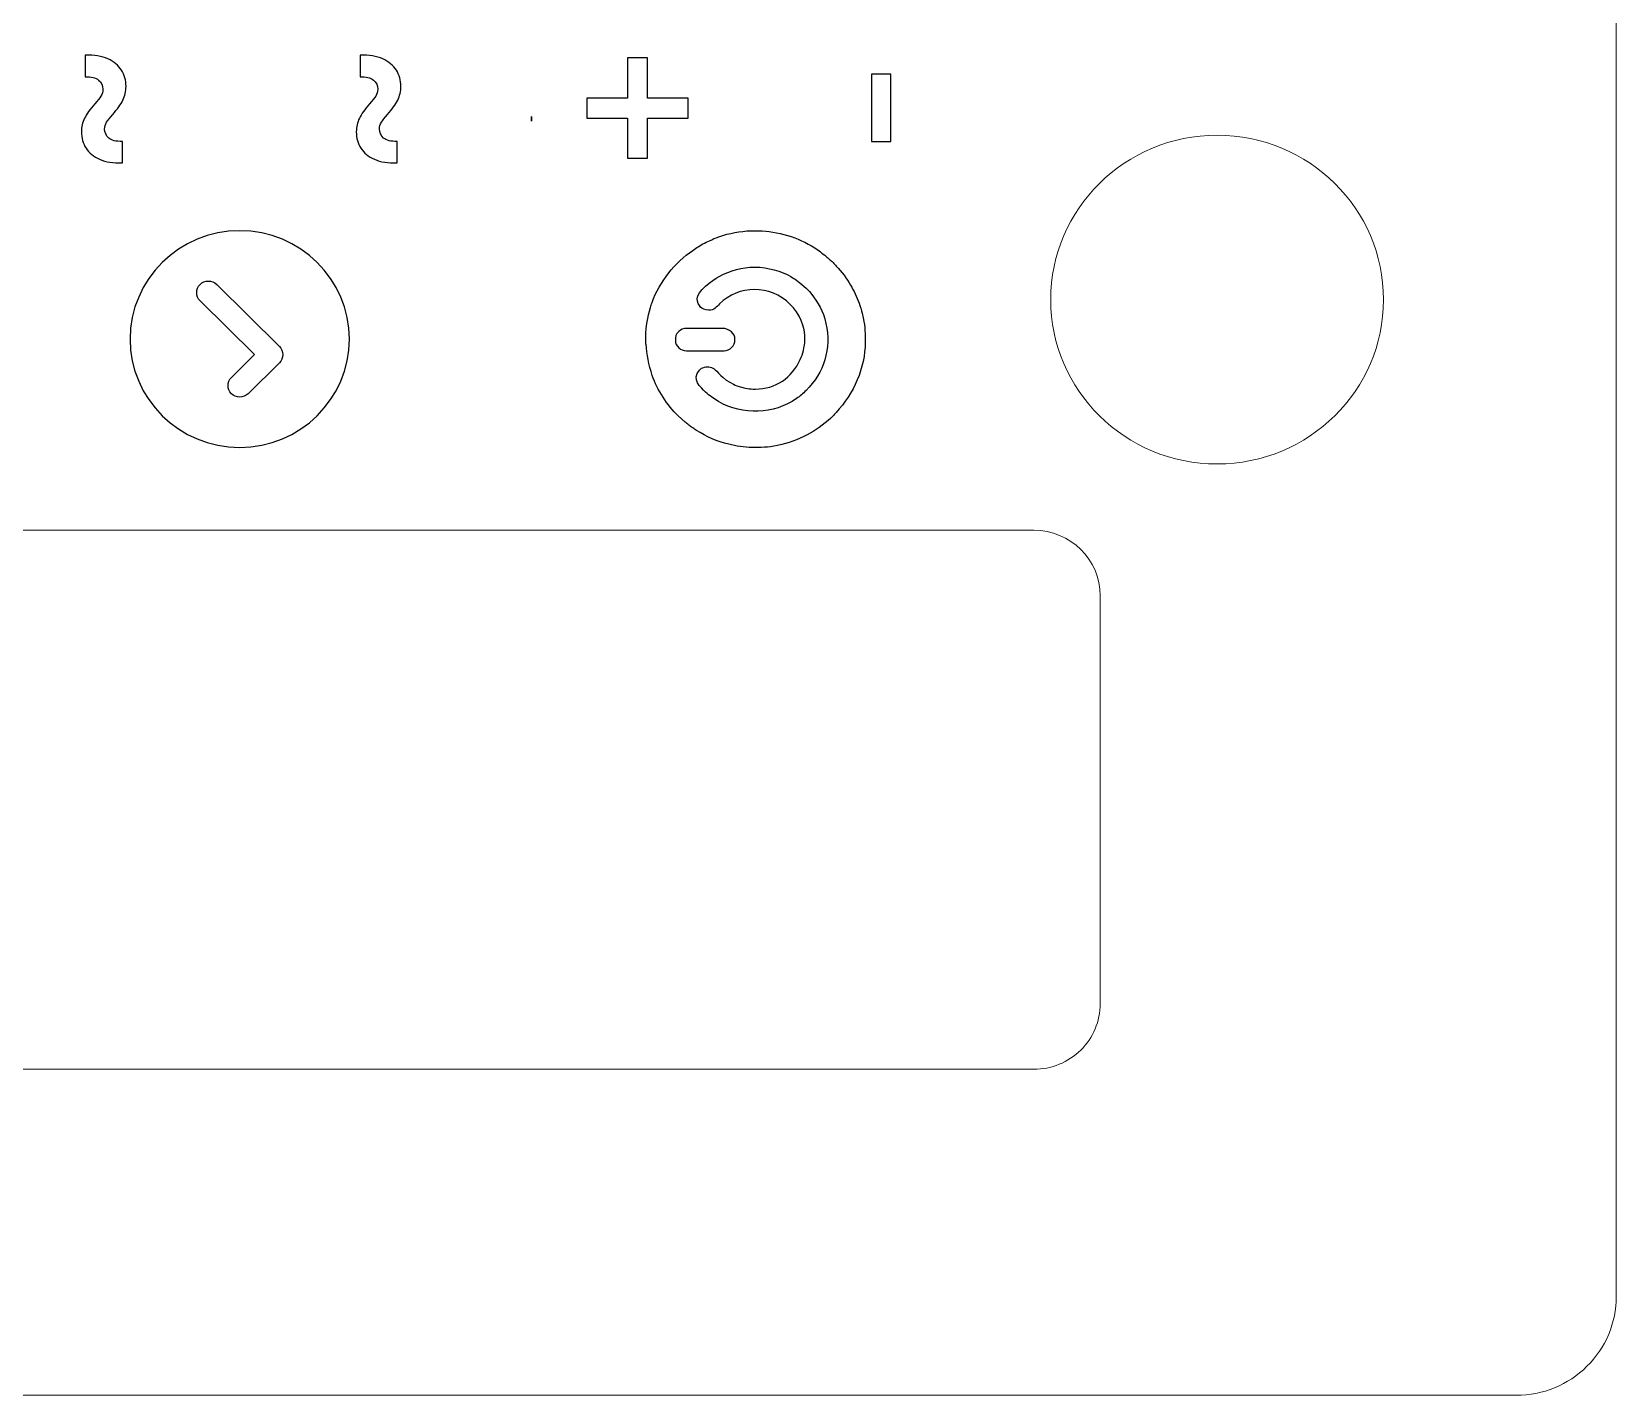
# Model space of a CAD drawing. Header units: millimetres. Extents: x -62 to 62, y -18 to 18.
# Drawn here: x 37.64 to 61.75, y -18.5 to 2.25 of the extents above; entities that cross this region are included whole.
import ezdxf
from ezdxf.lldxf.tags import DXFTag

# ---------------------------------------------------------------- set-up
doc = ezdxf.new("R2010")
doc.units = ezdxf.units.MM
doc.header["$MEASUREMENT"] = 0
doc.header["$XCLIPFRAME"] = 0
doc.layers.add('Layer 1', color=7, linetype='Continuous')
tags = doc.linetypes.add('New Line14', pattern=[0.2, 0.1, -0.1]).pattern_tags.tags
tags[6:7] = [DXFTag(74, 4), DXFTag(75, 0), DXFTag(340, '0'), DXFTag(46, 1.0), DXFTag(50, 0.0), DXFTag(44, 0.0), DXFTag(45, 0.0)]
tags[4:5] = [DXFTag(74, 4), DXFTag(75, 0), DXFTag(340, '0'), DXFTag(46, 1.0), DXFTag(50, 0.0), DXFTag(44, 0.0), DXFTag(45, 0.0)]
tags = doc.linetypes.add('New Line15', pattern=[0.2, 0.1, -0.1]).pattern_tags.tags
tags[6:7] = [DXFTag(74, 4), DXFTag(75, 0), DXFTag(340, '0'), DXFTag(46, 1.0), DXFTag(50, 0.0), DXFTag(44, 0.0), DXFTag(45, 0.0)]
tags[4:5] = [DXFTag(74, 4), DXFTag(75, 0), DXFTag(340, '0'), DXFTag(46, 1.0), DXFTag(50, 0.0), DXFTag(44, 0.0), DXFTag(45, 0.0)]
tags = doc.linetypes.add('New Line16', pattern=[0.2, 0.1, -0.1]).pattern_tags.tags
tags[6:7] = [DXFTag(74, 4), DXFTag(75, 0), DXFTag(340, '0'), DXFTag(46, 1.0), DXFTag(50, 0.0), DXFTag(44, 0.0), DXFTag(45, 0.0)]
tags[4:5] = [DXFTag(74, 4), DXFTag(75, 0), DXFTag(340, '0'), DXFTag(46, 1.0), DXFTag(50, 0.0), DXFTag(44, 0.0), DXFTag(45, 0.0)]
tags = doc.linetypes.add('New Line20', pattern=[0.2, 0.1, -0.1]).pattern_tags.tags
tags[6:7] = [DXFTag(74, 4), DXFTag(75, 0), DXFTag(340, '0'), DXFTag(46, 1.0), DXFTag(50, 0.0), DXFTag(44, 0.0), DXFTag(45, 0.0)]
tags[4:5] = [DXFTag(74, 4), DXFTag(75, 0), DXFTag(340, '0'), DXFTag(46, 1.0), DXFTag(50, 0.0), DXFTag(44, 0.0), DXFTag(45, 0.0)]
tags = doc.linetypes.add('New Line21', pattern=[0.2, 0.1, -0.1]).pattern_tags.tags
tags[6:7] = [DXFTag(74, 4), DXFTag(75, 0), DXFTag(340, '0'), DXFTag(46, 1.0), DXFTag(50, 0.0), DXFTag(44, 0.0), DXFTag(45, 0.0)]
tags[4:5] = [DXFTag(74, 4), DXFTag(75, 0), DXFTag(340, '0'), DXFTag(46, 1.0), DXFTag(50, 0.0), DXFTag(44, 0.0), DXFTag(45, 0.0)]
tags = doc.linetypes.add('New Line34', pattern=[0.2, 0.1, -0.1]).pattern_tags.tags
tags[6:7] = [DXFTag(74, 4), DXFTag(75, 0), DXFTag(340, '0'), DXFTag(46, 1.0), DXFTag(50, 0.0), DXFTag(44, 0.0), DXFTag(45, 0.0)]
tags[4:5] = [DXFTag(74, 4), DXFTag(75, 0), DXFTag(340, '0'), DXFTag(46, 1.0), DXFTag(50, 0.0), DXFTag(44, 0.0), DXFTag(45, 0.0)]
tags = doc.linetypes.add('New Line35', pattern=[0.2, 0.1, -0.1]).pattern_tags.tags
tags[6:7] = [DXFTag(74, 4), DXFTag(75, 0), DXFTag(340, '0'), DXFTag(46, 1.0), DXFTag(50, 0.0), DXFTag(44, 0.0), DXFTag(45, 0.0)]
tags[4:5] = [DXFTag(74, 4), DXFTag(75, 0), DXFTag(340, '0'), DXFTag(46, 1.0), DXFTag(50, 0.0), DXFTag(44, 0.0), DXFTag(45, 0.0)]
tags = doc.linetypes.add('New Line36', pattern=[0.2, 0.1, -0.1]).pattern_tags.tags
tags[6:7] = [DXFTag(74, 4), DXFTag(75, 0), DXFTag(340, '0'), DXFTag(46, 1.0), DXFTag(50, 0.0), DXFTag(44, 0.0), DXFTag(45, 0.0)]
tags[4:5] = [DXFTag(74, 4), DXFTag(75, 0), DXFTag(340, '0'), DXFTag(46, 1.0), DXFTag(50, 0.0), DXFTag(44, 0.0), DXFTag(45, 0.0)]
tags = doc.linetypes.add('New Line46', pattern=[0.2, 0.1, -0.1]).pattern_tags.tags
tags[6:7] = [DXFTag(74, 4), DXFTag(75, 0), DXFTag(340, '0'), DXFTag(46, 1.0), DXFTag(50, 0.0), DXFTag(44, 0.0), DXFTag(45, 0.0)]
tags[4:5] = [DXFTag(74, 4), DXFTag(75, 0), DXFTag(340, '0'), DXFTag(46, 1.0), DXFTag(50, 0.0), DXFTag(44, 0.0), DXFTag(45, 0.0)]
picture_1 = doc.add_image_def('image45.png', size_in_pixel=(7, 388))

msp = doc.modelspace()

# ---------------------------------------------------------------- linework, layer by layer
at = {"layer": 'Layer 1', "color": 1, "linetype": 'New Line36', "lineweight": 5}
msp.add_open_spline([(61.7498, -17.0005), (61.7498, -17.0005), (61.7498, 7.673), (61.7498, 7.673)], degree=3, dxfattribs=at)
at = {"layer": 'Layer 1'}
for points, knots in [([(39.0169, 0.2527), (38.8782, 0.249), (38.7633, 0.267), (38.6712, 0.3069), (38.6712, 0.3069), (38.579, 0.3474), (38.51, 0.4038), (38.4644, 0.4759), (38.4644, 0.4759), (38.418, 0.5489), (38.3948, 0.6323), (38.3948, 0.7263), (38.3948, 0.7263), (38.3948, 0.7991), (38.4104, 0.8675), (38.4415, 0.9315), (38.4415, 0.9315), (38.4723, 0.9954), (38.5244, 1.0687), (38.5979, 1.1514), (38.5979, 1.1514), (38.6391, 1.1987), (38.6701, 1.2378), (38.6905, 1.2686), (38.6905, 1.2686), (38.7112, 1.2994), (38.7211, 1.3347), (38.7211, 1.3746), (38.7211, 1.3746), (38.7211, 1.4317), (38.6994, 1.4779), (38.6551, 1.5133), (38.6551, 1.5133), (38.6101, 1.5494), (38.5426, 1.5662), (38.4519, 1.5641), (38.4519, 1.5641), (38.4519, 1.5641), (38.4519, 1.891), (38.4519, 1.891), (38.4519, 1.891), (38.5898, 1.8947), (38.7044, 1.8759), (38.7965, 1.8346), (38.7965, 1.8346), (38.8886, 1.7941), (38.9579, 1.7373), (39.0043, 1.6643), (39.0043, 1.6643), (39.0501, 1.5914), (39.0729, 1.5091), (39.0729, 1.4174), (39.0729, 1.4174), (39.0729, 1.3423), (39.0568, 1.2723), (39.0251, 1.2077), (39.0251, 1.2077), (38.993, 1.1431), (38.9416, 1.0706), (38.8708, 0.9901), (38.8708, 0.9901), (38.8266, 0.9405), (38.7951, 0.9007), (38.7762, 0.8706), (38.7762, 0.8706), (38.7572, 0.8413), (38.7476, 0.8071), (38.7476, 0.7679), (38.7476, 0.7679), (38.7476, 0.7131), (38.7682, 0.6673), (38.8105, 0.6305), (38.8105, 0.6305), (38.8515, 0.5943), (38.9205, 0.5771), (39.0169, 0.5786), (39.0169, 0.5786), (39.0169, 0.5786), (39.0169, 0.2527), (39.0169, 0.2527)], [0, 0, 0, 0, 0.047619, 0.047619, 0.047619, 0.047619, 0.0952381, 0.0952381, 0.0952381, 0.0952381, 0.1428571, 0.1428571, 0.1428571, 0.1428571, 0.1904762, 0.1904762, 0.1904762, 0.1904762, 0.2380952, 0.2380952, 0.2380952, 0.2380952, 0.2857143, 0.2857143, 0.2857143, 0.2857143, 0.3333333, 0.3333333, 0.3333333, 0.3333333, 0.3809524, 0.3809524, 0.3809524, 0.3809524, 0.4285714, 0.4285714, 0.4285714, 0.4285714, 0.4761905, 0.4761905, 0.4761905, 0.4761905, 0.5238095, 0.5238095, 0.5238095, 0.5238095, 0.5714286, 0.5714286, 0.5714286, 0.5714286, 0.6190476, 0.6190476, 0.6190476, 0.6190476, 0.6666667, 0.6666667, 0.6666667, 0.6666667, 0.7142857, 0.7142857, 0.7142857, 0.7142857, 0.7619048, 0.7619048, 0.7619048, 0.7619048, 0.8095238, 0.8095238, 0.8095238, 0.8095238, 0.8571429, 0.8571429, 0.8571429, 0.8571429, 0.9047619, 0.9047619, 0.9047619, 0.9047619, 1, 1, 1, 1]), ([(43.1989, 0.2527), (43.0605, 0.249), (42.9451, 0.267), (42.8533, 0.3069), (42.8533, 0.3069), (42.7611, 0.3474), (42.6923, 0.4038), (42.6465, 0.4759), (42.6465, 0.4759), (42.6001, 0.5489), (42.5769, 0.6323), (42.5769, 0.7263), (42.5769, 0.7263), (42.5769, 0.7991), (42.5927, 0.8675), (42.6237, 0.9315), (42.6237, 0.9315), (42.6543, 0.9954), (42.7062, 1.0687), (42.7801, 1.1514), (42.7801, 1.1514), (42.8212, 1.1987), (42.8519, 1.2378), (42.8726, 1.2686), (42.8726, 1.2686), (42.8932, 1.2994), (42.9034, 1.3347), (42.9034, 1.3746), (42.9034, 1.3746), (42.9034, 1.4317), (42.8815, 1.4779), (42.8372, 1.5133), (42.8372, 1.5133), (42.7923, 1.5494), (42.7248, 1.5662), (42.6341, 1.5641), (42.6341, 1.5641), (42.6341, 1.5641), (42.6341, 1.891), (42.6341, 1.891), (42.6341, 1.891), (42.7719, 1.8947), (42.8865, 1.8759), (42.9787, 1.8346), (42.9787, 1.8346), (43.0707, 1.7941), (43.1401, 1.7373), (43.1865, 1.6643), (43.1865, 1.6643), (43.2321, 1.5914), (43.2551, 1.5091), (43.2551, 1.4174), (43.2551, 1.4174), (43.2551, 1.3423), (43.239, 1.2723), (43.2068, 1.2077), (43.2068, 1.2077), (43.1751, 1.1431), (43.1236, 1.0706), (43.0529, 0.9901), (43.0529, 0.9901), (43.0086, 0.9405), (42.9772, 0.9007), (42.9583, 0.8706), (42.9583, 0.8706), (42.939, 0.8413), (42.9297, 0.8071), (42.9297, 0.7679), (42.9297, 0.7679), (42.9297, 0.7131), (42.9505, 0.6673), (42.9926, 0.6305), (42.9926, 0.6305), (43.0336, 0.5943), (43.1022, 0.5771), (43.1989, 0.5786), (43.1989, 0.5786), (43.1989, 0.5786), (43.1989, 0.2527), (43.1989, 0.2527)], [0, 0, 0, 0, 0.047619, 0.047619, 0.047619, 0.047619, 0.0952381, 0.0952381, 0.0952381, 0.0952381, 0.1428571, 0.1428571, 0.1428571, 0.1428571, 0.1904762, 0.1904762, 0.1904762, 0.1904762, 0.2380952, 0.2380952, 0.2380952, 0.2380952, 0.2857143, 0.2857143, 0.2857143, 0.2857143, 0.3333333, 0.3333333, 0.3333333, 0.3333333, 0.3809524, 0.3809524, 0.3809524, 0.3809524, 0.4285714, 0.4285714, 0.4285714, 0.4285714, 0.4761905, 0.4761905, 0.4761905, 0.4761905, 0.5238095, 0.5238095, 0.5238095, 0.5238095, 0.5714286, 0.5714286, 0.5714286, 0.5714286, 0.6190476, 0.6190476, 0.6190476, 0.6190476, 0.6666667, 0.6666667, 0.6666667, 0.6666667, 0.7142857, 0.7142857, 0.7142857, 0.7142857, 0.7619048, 0.7619048, 0.7619048, 0.7619048, 0.8095238, 0.8095238, 0.8095238, 0.8095238, 0.8571429, 0.8571429, 0.8571429, 0.8571429, 0.9047619, 0.9047619, 0.9047619, 0.9047619, 1, 1, 1, 1]), ([(47.0082, 0.3255), (47.0082, 0.3255), (46.7012, 0.3255), (46.7012, 0.3255), (46.7012, 0.3255), (46.7012, 0.3255), (46.7012, 0.9355), (46.7012, 0.9355), (46.7012, 0.9355), (46.7012, 0.9355), (46.0837, 0.9355), (46.0837, 0.9355), (46.0837, 0.9355), (46.0837, 0.9355), (46.0837, 1.2389), (46.0837, 1.2389), (46.0837, 1.2389), (46.0837, 1.2389), (46.7012, 1.2389), (46.7012, 1.2389), (46.7012, 1.2389), (46.7012, 1.2389), (46.7012, 1.8499), (46.7012, 1.8499), (46.7012, 1.8499), (46.7012, 1.8499), (47.0082, 1.8499), (47.0082, 1.8499), (47.0082, 1.8499), (47.0082, 1.8499), (47.0082, 1.2389), (47.0082, 1.2389), (47.0082, 1.2389), (47.0082, 1.2389), (47.6268, 1.2389), (47.6268, 1.2389), (47.6268, 1.2389), (47.6268, 1.2389), (47.6268, 0.9355), (47.6268, 0.9355), (47.6268, 0.9355), (47.6268, 0.9355), (47.0082, 0.9355), (47.0082, 0.9355), (47.0082, 0.9355), (47.0082, 0.9355), (47.0082, 0.3255), (47.0082, 0.3255)], [0, 0, 0, 0, 0.0769231, 0.0769231, 0.0769231, 0.0769231, 0.1538462, 0.1538462, 0.1538462, 0.1538462, 0.2307692, 0.2307692, 0.2307692, 0.2307692, 0.3076923, 0.3076923, 0.3076923, 0.3076923, 0.3846154, 0.3846154, 0.3846154, 0.3846154, 0.4615385, 0.4615385, 0.4615385, 0.4615385, 0.5384615, 0.5384615, 0.5384615, 0.5384615, 0.6153846, 0.6153846, 0.6153846, 0.6153846, 0.6923077, 0.6923077, 0.6923077, 0.6923077, 0.7692308, 0.7692308, 0.7692308, 0.7692308, 0.8461538, 0.8461538, 0.8461538, 0.8461538, 1, 1, 1, 1]), ([(50.4165, 1.6034), (50.4165, 1.6034), (50.7122, 1.6034), (50.7122, 1.6034), (50.7122, 1.6034), (50.7122, 1.6034), (50.7122, 0.5795), (50.7122, 0.5795), (50.7122, 0.5795), (50.7122, 0.5795), (50.4165, 0.5795), (50.4165, 0.5795), (50.4165, 0.5795), (50.4165, 0.5795), (50.4165, 1.6034), (50.4165, 1.6034)], [0, 0, 0, 0, 0.2, 0.2, 0.2, 0.2, 0.4, 0.4, 0.4, 0.4, 0.6, 0.6, 0.6, 0.6, 1, 1, 1, 1]), ([(40.8035, -0.7797), (41.7216, -0.7797), (42.4729, -1.5218), (42.4729, -2.4289), (42.4729, -2.4289), (42.4729, -3.336), (41.7216, -4.0781), (40.8035, -4.0781), (40.8035, -4.0781), (39.8854, -4.0781), (39.134, -3.336), (39.134, -2.4289), (39.134, -2.4289), (39.134, -1.5218), (39.8854, -0.7797), (40.8035, -0.7797)], [0, 0, 0, 0, 0.2, 0.2, 0.2, 0.2, 0.4, 0.4, 0.4, 0.4, 0.6, 0.6, 0.6, 0.6, 1, 1, 1, 1]), ([(46.9887, -2.5048), (46.9958, -2.66), (47.0243, -2.8186), (47.0815, -2.9845), (47.0815, -2.9845), (47.1564, -3.1997), (47.31, -3.4396), (47.4743, -3.5984), (47.4743, -3.5984), (47.4743, -3.5984), (47.5815, -3.6936), (47.5815, -3.6936), (47.5815, -3.6936), (47.5993, -3.7077), (47.6136, -3.7218), (47.635, -3.736), (47.635, -3.736), (47.66, -3.7536), (47.6672, -3.7641), (47.6958, -3.7782), (47.6958, -3.7782), (47.7207, -3.7924), (47.7279, -3.8029), (47.7529, -3.817), (47.7529, -3.817), (47.9028, -3.9088), (48.0707, -3.9934), (48.2457, -4.0288), (48.2457, -4.0288), (48.36, -4.0534), (48.4706, -4.0781), (48.6063, -4.0781), (48.6063, -4.0781), (48.8171, -4.0781), (48.8528, -4.0746), (49.0528, -4.0322), (49.0528, -4.0322), (49.1956, -4.004), (49.3598, -3.93), (49.4848, -3.8594), (49.4848, -3.8594), (49.5955, -3.7958), (49.7456, -3.683), (49.8313, -3.5984), (49.8313, -3.5984), (49.8526, -3.5772), (49.8598, -3.5666), (49.8777, -3.5454), (49.8777, -3.5454), (50.1455, -3.2597), (50.3204, -2.8645), (50.3204, -2.4765), (50.3204, -2.4765), (50.3204, -2.2684), (50.3169, -2.233), (50.2741, -2.0356), (50.2741, -2.0356), (50.2633, -1.9897), (50.2455, -1.9297), (50.2277, -1.8804), (50.2277, -1.8804), (50.1954, -1.7886), (50.1455, -1.6898), (50.0991, -1.6086), (50.0991, -1.6086), (50.042, -1.5134), (49.9598, -1.397), (49.8812, -1.3194), (49.8812, -1.3194), (49.8634, -1.2982), (49.8526, -1.2841), (49.8313, -1.2629), (49.8313, -1.2629), (49.8098, -1.2418), (49.7992, -1.2348), (49.7777, -1.217), (49.7777, -1.217), (49.7562, -1.196), (49.7456, -1.1889), (49.7241, -1.1677), (49.7241, -1.1677), (49.6705, -1.1253), (49.6134, -1.0796), (49.5527, -1.0406), (49.5527, -1.0406), (49.4171, -0.9596), (49.2956, -0.8925), (49.1385, -0.8502), (49.1385, -0.8502), (48.9849, -0.8078), (48.8421, -0.7832), (48.6992, -0.7797), (48.6992, -0.7797), (48.6992, -0.7797), (48.5778, -0.7797), (48.5778, -0.7797), (48.5778, -0.7797), (48.4207, -0.7866), (48.26, -0.8149), (48.0921, -0.8713), (48.0921, -0.8713), (48.0386, -0.889), (47.9993, -0.9102), (47.9493, -0.9313), (47.9493, -0.9313), (47.8885, -0.956), (47.8136, -1.0018), (47.7564, -1.0372), (47.7564, -1.0372), (47.7564, -1.0372), (47.6958, -1.0796), (47.6958, -1.0796), (47.6958, -1.0796), (47.5672, -1.1642), (47.4244, -1.3017), (47.3315, -1.4217), (47.3315, -1.4217), (47.228, -1.5593), (47.1351, -1.7074), (47.0779, -1.8733), (47.0779, -1.8733), (47.0672, -1.9014), (47.0601, -1.9192), (47.0529, -1.9473), (47.0529, -1.9473), (47.0101, -2.099), (46.985, -2.2401), (46.9815, -2.3813), (46.9815, -2.3813), (46.9815, -2.3813), (46.9815, -2.5048), (46.9815, -2.5048), (46.9815, -2.5048), (46.9815, -2.5048), (46.9887, -2.5048), (46.9887, -2.5048)], [0, 0, 0, 0, 0.0285714, 0.0285714, 0.0285714, 0.0285714, 0.0571429, 0.0571429, 0.0571429, 0.0571429, 0.0857143, 0.0857143, 0.0857143, 0.0857143, 0.1142857, 0.1142857, 0.1142857, 0.1142857, 0.1428571, 0.1428571, 0.1428571, 0.1428571, 0.1714286, 0.1714286, 0.1714286, 0.1714286, 0.2, 0.2, 0.2, 0.2, 0.2285714, 0.2285714, 0.2285714, 0.2285714, 0.2571429, 0.2571429, 0.2571429, 0.2571429, 0.2857143, 0.2857143, 0.2857143, 0.2857143, 0.3142857, 0.3142857, 0.3142857, 0.3142857, 0.3428571, 0.3428571, 0.3428571, 0.3428571, 0.3714286, 0.3714286, 0.3714286, 0.3714286, 0.4, 0.4, 0.4, 0.4, 0.4285714, 0.4285714, 0.4285714, 0.4285714, 0.4571429, 0.4571429, 0.4571429, 0.4571429, 0.4857143, 0.4857143, 0.4857143, 0.4857143, 0.5142857, 0.5142857, 0.5142857, 0.5142857, 0.5428571, 0.5428571, 0.5428571, 0.5428571, 0.5714286, 0.5714286, 0.5714286, 0.5714286, 0.6, 0.6, 0.6, 0.6, 0.6285714, 0.6285714, 0.6285714, 0.6285714, 0.6571429, 0.6571429, 0.6571429, 0.6571429, 0.6857143, 0.6857143, 0.6857143, 0.6857143, 0.7142857, 0.7142857, 0.7142857, 0.7142857, 0.7428571, 0.7428571, 0.7428571, 0.7428571, 0.7714286, 0.7714286, 0.7714286, 0.7714286, 0.8, 0.8, 0.8, 0.8, 0.8285714, 0.8285714, 0.8285714, 0.8285714, 0.8571429, 0.8571429, 0.8571429, 0.8571429, 0.8857143, 0.8857143, 0.8857143, 0.8857143, 0.9142857, 0.9142857, 0.9142857, 0.9142857, 0.9428571, 0.9428571, 0.9428571, 0.9428571, 1, 1, 1, 1]), ([(48.6492, -3.1892), (48.5635, -3.1892), (48.4885, -3.175), (48.4171, -3.1538), (48.4171, -3.1538), (48.3778, -3.1433), (48.3528, -3.1326), (48.3171, -3.115), (48.3171, -3.115), (48.1528, -3.0409), (48.0599, -2.9069), (48.0207, -2.8822), (48.0207, -2.8822), (47.9671, -2.8469), (47.9136, -2.8398), (47.8492, -2.8645), (47.8492, -2.8645), (47.8208, -2.8752), (47.8171, -2.8857), (47.7993, -2.9033), (47.7993, -2.9033), (47.6672, -3.0338), (47.8208, -3.1644), (47.8922, -3.235), (47.8922, -3.235), (47.9206, -3.2632), (47.9529, -3.2878), (47.9885, -3.3126), (47.9885, -3.3126), (47.9885, -3.3126), (48.0885, -3.3796), (48.0885, -3.3796), (48.0885, -3.3796), (48.46, -3.5913), (48.9313, -3.5737), (49.2741, -3.3337), (49.2741, -3.3337), (49.3314, -3.2949), (49.3741, -3.2597), (49.4206, -3.2102), (49.4206, -3.2102), (49.692, -2.9422), (49.8098, -2.5682), (49.7241, -2.1908), (49.7241, -2.1908), (49.6777, -1.9932), (49.6098, -1.8804), (49.492, -1.7286), (49.492, -1.7286), (49.4492, -1.6722), (49.3349, -1.5769), (49.2741, -1.531), (49.2741, -1.531), (49.2492, -1.5134), (49.217, -1.4958), (49.1884, -1.4781), (49.1884, -1.4781), (49.0456, -1.3934), (48.8421, -1.3336), (48.6421, -1.3336), (48.6421, -1.3336), (48.4385, -1.3336), (48.2778, -1.3829), (48.0992, -1.4746), (48.0992, -1.4746), (47.9922, -1.5276), (47.7635, -1.704), (47.7635, -1.8168), (47.7635, -1.8168), (47.7635, -1.8592), (47.7921, -1.9192), (47.8136, -1.9402), (47.8136, -1.9402), (47.8386, -1.965), (47.8885, -1.9897), (47.9386, -1.9897), (47.9386, -1.9897), (48.0207, -1.9897), (48.0599, -1.9368), (48.1029, -1.8944), (48.1029, -1.8944), (48.3956, -1.6052), (48.8706, -1.5945), (49.1813, -1.9014), (49.1813, -1.9014), (49.3171, -2.0356), (49.4134, -2.2437), (49.4028, -2.4342), (49.4028, -2.4342), (49.3956, -2.5612), (49.3777, -2.6458), (49.3314, -2.741), (49.3314, -2.741), (49.2099, -3.0128), (48.9563, -3.1892), (48.6492, -3.1892)], [0, 0, 0, 0, 0.04, 0.04, 0.04, 0.04, 0.08, 0.08, 0.08, 0.08, 0.12, 0.12, 0.12, 0.12, 0.16, 0.16, 0.16, 0.16, 0.2, 0.2, 0.2, 0.2, 0.24, 0.24, 0.24, 0.24, 0.28, 0.28, 0.28, 0.28, 0.32, 0.32, 0.32, 0.32, 0.36, 0.36, 0.36, 0.36, 0.4, 0.4, 0.4, 0.4, 0.44, 0.44, 0.44, 0.44, 0.48, 0.48, 0.48, 0.48, 0.52, 0.52, 0.52, 0.52, 0.56, 0.56, 0.56, 0.56, 0.6, 0.6, 0.6, 0.6, 0.64, 0.64, 0.64, 0.64, 0.68, 0.68, 0.68, 0.68, 0.72, 0.72, 0.72, 0.72, 0.76, 0.76, 0.76, 0.76, 0.8, 0.8, 0.8, 0.8, 0.84, 0.84, 0.84, 0.84, 0.88, 0.88, 0.88, 0.88, 0.92, 0.92, 0.92, 0.92, 1, 1, 1, 1]), ([(40.4528, -1.5974), (40.3832, -1.5285), (40.2699, -1.5285), (40.2003, -1.5973), (40.2003, -1.5973), (40.1306, -1.6662), (40.1304, -1.7778), (40.2003, -1.8468), (40.2003, -1.8468), (40.2003, -1.8468), (41.0281, -2.6649), (41.0281, -2.6649), (41.0281, -2.6649), (41.0281, -2.6649), (40.6774, -3.0109), (40.6774, -3.0109), (40.6774, -3.0109), (40.6074, -3.0797), (40.6074, -3.1914), (40.677, -3.2604), (40.677, -3.2604), (40.7467, -3.3293), (40.8599, -3.3293), (40.9295, -3.2605), (40.9295, -3.2605), (40.9295, -3.2605), (41.4067, -2.7898), (41.4067, -2.7898), (41.4067, -2.7898), (41.4403, -2.7568), (41.4592, -2.712), (41.4592, -2.665), (41.4592, -2.665), (41.4592, -2.6184), (41.4403, -2.5734), (41.4067, -2.5404), (41.4067, -2.5404), (41.4067, -2.5404), (40.4528, -1.5974), (40.4528, -1.5974)], [0, 0, 0, 0, 0.0909091, 0.0909091, 0.0909091, 0.0909091, 0.1818182, 0.1818182, 0.1818182, 0.1818182, 0.2727273, 0.2727273, 0.2727273, 0.2727273, 0.3636364, 0.3636364, 0.3636364, 0.3636364, 0.4545455, 0.4545455, 0.4545455, 0.4545455, 0.5454545, 0.5454545, 0.5454545, 0.5454545, 0.6363636, 0.6363636, 0.6363636, 0.6363636, 0.7272727, 0.7272727, 0.7272727, 0.7272727, 0.8181818, 0.8181818, 0.8181818, 0.8181818, 1, 1, 1, 1]), ([(48.3385, -2.4342), (48.3385, -2.5294), (48.26, -2.607), (48.1743, -2.607), (48.1743, -2.607), (48.1743, -2.607), (47.5993, -2.607), (47.5993, -2.607), (47.5993, -2.607), (47.5136, -2.607), (47.4315, -2.5329), (47.4315, -2.4518), (47.4315, -2.4518), (47.4315, -2.3918), (47.435, -2.3565), (47.4851, -2.3106), (47.4851, -2.3106), (47.5136, -2.286), (47.5528, -2.2649), (47.6064, -2.2649), (47.6064, -2.2649), (47.6064, -2.2649), (48.1456, -2.2649), (48.1456, -2.2649), (48.1456, -2.2649), (48.26, -2.2684), (48.3385, -2.3425), (48.3385, -2.4342)], [0, 0, 0, 0, 0.125, 0.125, 0.125, 0.125, 0.25, 0.25, 0.25, 0.25, 0.375, 0.375, 0.375, 0.375, 0.5, 0.5, 0.5, 0.5, 0.625, 0.625, 0.625, 0.625, 0.75, 0.75, 0.75, 0.75, 1, 1, 1, 1])]:
    msp.add_open_spline(points, degree=3, knots=knots, dxfattribs=at)
at = {"layer": 'Layer 1', "color": 1, "linetype": 'New Line34', "lineweight": 5}
msp.add_open_spline([(58.2073, -1.8274), (58.2073, -0.4459), (57.0738, 0.6738), (55.6754, 0.6738), (55.6754, 0.6738), (54.277, 0.6738), (53.1435, -0.4459), (53.1435, -1.8274), (53.1435, -1.8274), (53.1435, -3.2088), (54.277, -4.3286), (55.6754, -4.3286), (55.6754, -4.3286), (57.0738, -4.3286), (58.2073, -3.2088), (58.2073, -1.8274)], degree=3, knots=[0, 0, 0, 0, 0.2, 0.2, 0.2, 0.2, 0.4, 0.4, 0.4, 0.4, 0.6, 0.6, 0.6, 0.6, 1, 1, 1, 1], dxfattribs=at)
at = {"layer": 'Layer 1', "color": 1, "linetype": 'New Line20', "lineweight": 5}
msp.add_open_spline([(52.8864, -5.3376), (52.8864, -5.3376), (21.6141, -5.3376), (21.6141, -5.3376)], degree=3, dxfattribs=at)
at = {"layer": 'Layer 1', "color": 1, "linetype": 'New Line21', "lineweight": 5}
msp.add_open_spline([(53.8969, -6.3359), (53.8969, -5.782), (53.4434, -5.3376), (52.8864, -5.3376)], degree=3, dxfattribs=at)
at = {"layer": 'Layer 1', "color": 1, "linetype": 'New Line14', "lineweight": 5}
msp.add_open_spline([(53.8969, -12.5378), (53.8969, -12.5378), (53.8969, -6.3359), (53.8969, -6.3359)], degree=3, dxfattribs=at)
at = {"layer": 'Layer 1', "color": 1, "linetype": 'New Line15', "lineweight": 5}
msp.add_open_spline([(52.8864, -13.5396), (53.1541, -13.5396), (53.4113, -13.4339), (53.6005, -13.2468), (53.6005, -13.2468), (53.7899, -13.0599), (53.8969, -12.8059), (53.8969, -12.5414)], degree=3, knots=[0, 0, 0, 0, 0.3333333, 0.3333333, 0.3333333, 0.3333333, 1, 1, 1, 1], dxfattribs=at)
at = {"layer": 'Layer 1', "color": 1, "linetype": 'New Line16', "lineweight": 5}
msp.add_open_spline([(21.6141, -13.5396), (21.6141, -13.5396), (52.8864, -13.5396), (52.8864, -13.5396)], degree=3, dxfattribs=at)
at = {"layer": 'Layer 1', "color": 1, "linetype": 'New Line35', "lineweight": 5}
msp.add_open_spline([(60.2285, -18.4998), (60.6321, -18.4998), (61.0177, -18.341), (61.3034, -18.0588), (61.3034, -18.0588), (61.5892, -17.7766), (61.7498, -17.3955), (61.7498, -16.997)], degree=3, knots=[0, 0, 0, 0, 0.3333333, 0.3333333, 0.3333333, 0.3333333, 1, 1, 1, 1], dxfattribs=at)
at = {"layer": 'Layer 1', "color": 1, "linetype": 'New Line46', "lineweight": 5}
msp.add_open_spline([(-60.2321, -18.4998), (-60.2321, -18.4998), (60.2285, -18.4998), (60.2285, -18.4998)], degree=3, dxfattribs=at)

# ---------------------------------------------------------------- pictures from other files: only their frames are drawn
at = {"layer": 'Layer 1'}
image = msp.add_image(picture_1, insert=(44.6163, -4.4838), size_in_units=(0.0972, 5.3889), dxfattribs=at)
image.set_boundary_path([(44.616, -4.484), (44.722, 0.914)])
image.dxf.flags = 3

doc.saveas('drawing.dxf')
